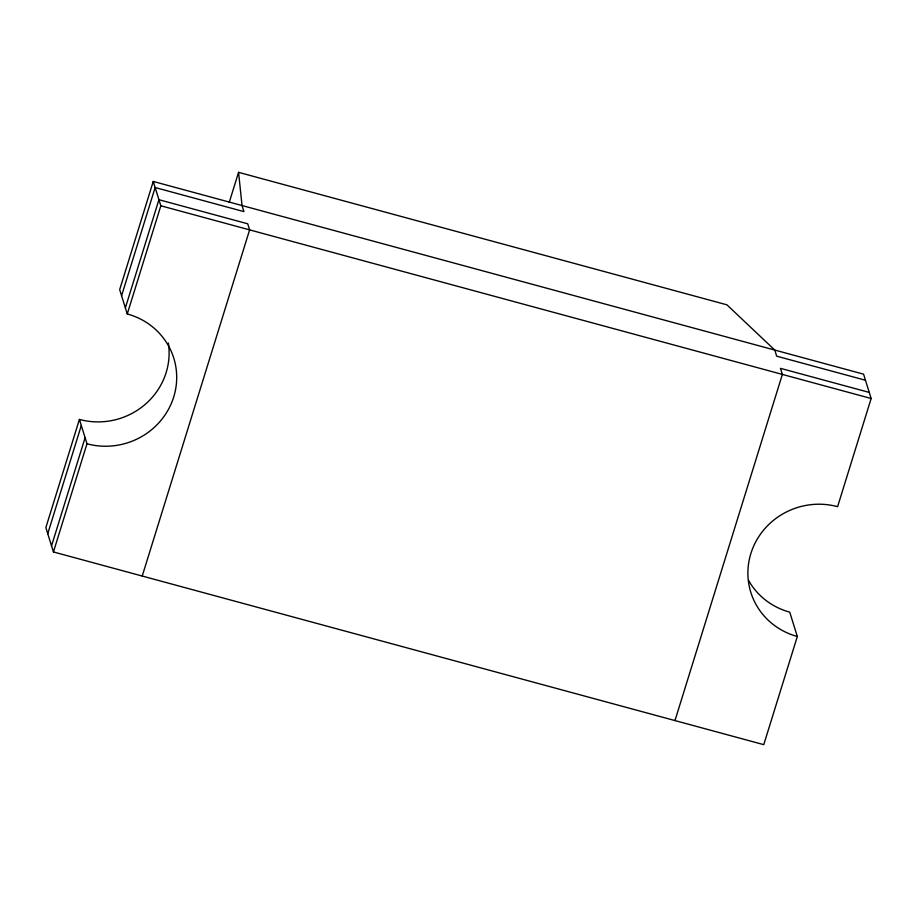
<?xml version="1.0" encoding="UTF-8"?>
<svg xmlns="http://www.w3.org/2000/svg" width="917" height="917" viewBox="0 0 917 917"><rect width="100%" height="100%" fill="white"/><g stroke="black" fill="none" stroke-linecap="round" stroke-linejoin="round"><path stroke-width="1.38" d="M168.338 343.004A69.807 67.136 -17.3 0 1 79.412 419.436L45.85 527.607L53.427 551.954L763.758 744.661L797.32 636.49L789.732 612.143A69.807 67.136 -17.3 0 1 748.547 580.358M797.32 636.49A69.807 67.136 -17.3 0 1 750.863 553.524A69.807 67.136 -17.3 0 1 837.588 506.677L871.15 398.505L863.573 374.159L153.242 181.451L119.68 289.623L127.268 313.969A69.807 67.136 -17.3 0 1 173.726 396.935A69.807 67.136 -17.3 0 1 86.989 443.771L53.427 551.954M47.741 533.694L81.304 425.522M121.583 295.71L155.145 187.538L243.933 211.621L242.031 205.534L238.569 172.339L726.917 304.822L774.773 350.076L776.676 356.163L865.465 380.246M51.535 545.867L85.098 437.696M125.365 307.883L158.928 199.711L247.728 223.794L249.619 229.88L142.227 576.036M127.268 313.969L160.83 205.786L153.242 181.451M229.25 202.348L238.569 172.339M674.969 720.579L782.361 374.423L780.459 368.336L869.259 392.419M160.83 205.786L871.15 398.505M79.412 419.436L86.989 443.771"/></g></svg>
